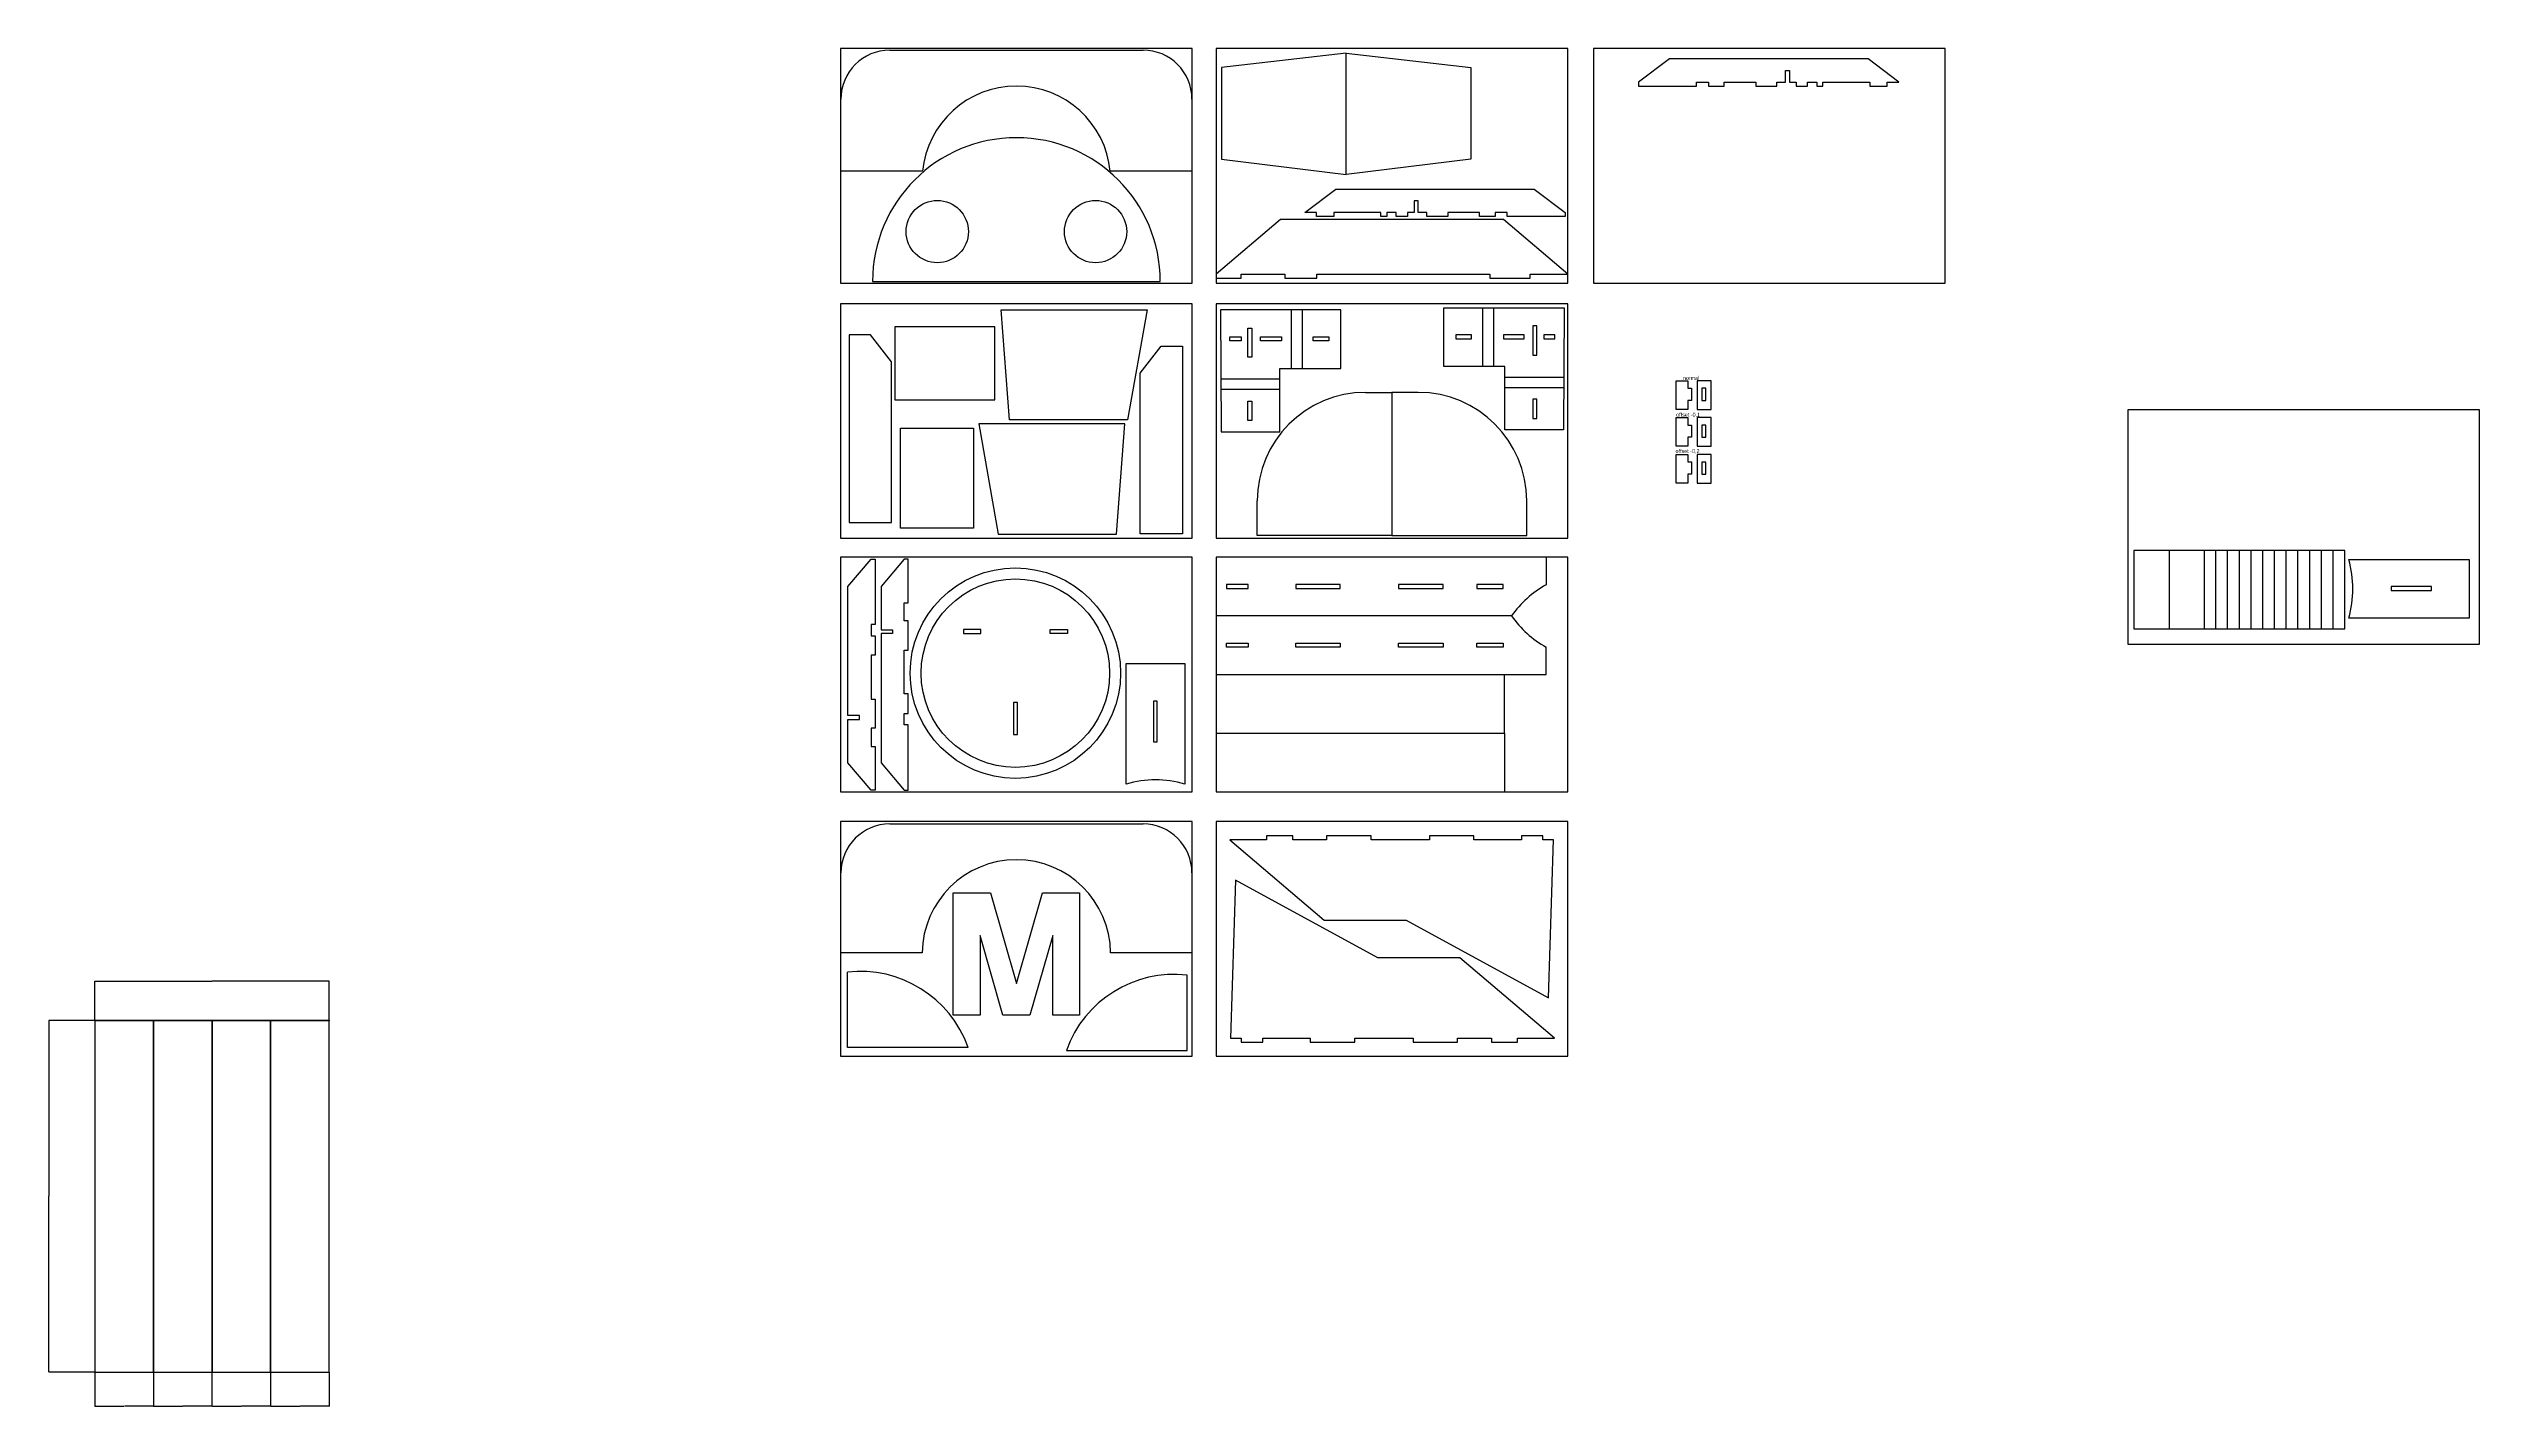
# Model space of a CAD drawing. Header units: millimetres. Extents: x 5204 to 20126, y 742 to 6062.
# Drawn here: x 13905 to 20126, y 2587 to 6062 of the extents above; entities that cross this region are included whole.
import ezdxf

# ---------------------------------------------------------------- set-up
doc = ezdxf.new("R2010")
doc.units = ezdxf.units.MM
doc.header["$MEASUREMENT"] = 0
for name, color, linetype, true_color in [('90X60', 6, 'Continuous', 0xff00ff), ('CORTE', 3, 'Continuous', 0x00ff00), ('cotas', 7, 'Continuous', 0x000000), ('DM', 7, 'Continuous', 0xbf3f3f), ('GRABADO', 1, 'Continuous', 0xff0000)]:
    doc.layers.add(name, color=color, linetype=linetype, true_color=true_color)
doc.dimstyles.get("Standard").update_dxf_attribs({"dimtxt": 0.18, "dimasz": 0.18, "dimexe": 0.18, "dimexo": 0.0625, "dimgap": 0.09, "dimtad": 0, "dimtih": 1, "dimtoh": 1, "dimdec": 4, "dimzin": 0, "dimdsep": 46, "dimtxsty": 'Standard', "dimcen": 0.09, "dimadec": 0, "dimazin": 0, "dimtfac": 1, "dimtdec": 4, "dimtofl": 0, "dimtmove": 0, "dimatfit": 3, "dimfxl": 0, "dimtolj": 1, "dimtzin": 0, "dimarcsym": 0})

# ---------------------------------------------------------------- blocks, each defined once
blk = doc.blocks.new('*D9')
at = {"layer": 'cotas', "color": 0, "lineweight": -2}
for p, q in [((14473.6, 2674.8), (14473.6, 2587)), ((14623.5, 2674.8), (14623.5, 2587)), ((14473.7, 2587.2), (14547.9, 2587.2)), ((14623.4, 2587.2), (14549.2, 2587.2))]:
    blk.add_line(p, q, dxfattribs=at)
at = {"layer": 'cotas', "color": 0}
for points in [[(14473.7, 2587.2), (14473.7, 2587.2), (14473.6, 2587.2)], [(14623.4, 2587.2), (14623.4, 2587.2), (14623.5, 2587.2)]]:
    blk.add_solid(points, dxfattribs=at)
at = {"layer": 'Defpoints', "color": 0}
for p in [(14473.6, 2674.9), (14623.5, 2674.9), (14623.5, 2587.2)]:
    blk.add_point(p, dxfattribs=at)
at = {"layer": 'cotas', "color": 0, "insert": (14548.6, 2587.2), "char_height": 0.18, "attachment_point": 5}
blk.add_mtext('\\A1;149.9770', dxfattribs=at)
blk = doc.blocks.new('*D10')
at = {"layer": 'cotas', "color": 0, "lineweight": -2}
for p, q in [((14323.5, 2674.8), (14323.5, 2587)), ((14473.5, 2674.8), (14473.5, 2587)), ((14323.7, 2587.2), (14397.8, 2587.2)), ((14473.3, 2587.2), (14399.2, 2587.2))]:
    blk.add_line(p, q, dxfattribs=at)
at = {"layer": 'cotas', "color": 0}
for points in [[(14323.7, 2587.2), (14323.7, 2587.2), (14323.5, 2587.2)], [(14473.3, 2587.2), (14473.3, 2587.2), (14473.5, 2587.2)]]:
    blk.add_solid(points, dxfattribs=at)
at = {"layer": 'Defpoints', "color": 0}
for p in [(14323.5, 2674.9), (14473.5, 2674.9), (14473.5, 2587.2)]:
    blk.add_point(p, dxfattribs=at)
at = {"layer": 'cotas', "color": 0, "insert": (14398.5, 2587.2), "char_height": 0.18, "attachment_point": 5}
blk.add_mtext('\\A1;149.9770', dxfattribs=at)
blk = doc.blocks.new('*D11')
at = {"layer": 'cotas', "color": 0, "lineweight": -2}
for p, q in [((14173.6, 2674.8), (14173.6, 2587)), ((14323.5, 2674.8), (14323.5, 2587)), ((14173.7, 2587.2), (14247.9, 2587.2)), ((14323.4, 2587.2), (14249.2, 2587.2))]:
    blk.add_line(p, q, dxfattribs=at)
at = {"layer": 'cotas', "color": 0}
for points in [[(14173.7, 2587.2), (14173.7, 2587.2), (14173.6, 2587.2)], [(14323.4, 2587.2), (14323.4, 2587.2), (14323.5, 2587.2)]]:
    blk.add_solid(points, dxfattribs=at)
at = {"layer": 'Defpoints', "color": 0}
for p in [(14173.6, 2674.9), (14323.5, 2674.9), (14323.5, 2587.2)]:
    blk.add_point(p, dxfattribs=at)
at = {"layer": 'cotas', "color": 0, "insert": (14248.6, 2587.2), "char_height": 0.18, "attachment_point": 5}
blk.add_mtext('\\A1;149.9770', dxfattribs=at)
blk = doc.blocks.new('*D12')
at = {"layer": 'cotas', "color": 0, "lineweight": -2}
for p, q in [((14023.6, 2674.8), (14023.6, 2587)), ((14173.6, 2674.8), (14173.6, 2587)), ((14023.8, 2587.2), (14097.9, 2587.2)), ((14173.4, 2587.2), (14099.3, 2587.2))]:
    blk.add_line(p, q, dxfattribs=at)
at = {"layer": 'cotas', "color": 0}
for points in [[(14023.8, 2587.2), (14023.8, 2587.2), (14023.6, 2587.2)], [(14173.4, 2587.2), (14173.4, 2587.2), (14173.6, 2587.2)]]:
    blk.add_solid(points, dxfattribs=at)
at = {"layer": 'Defpoints', "color": 0}
for p in [(14023.6, 2674.9), (14173.6, 2674.9), (14173.6, 2587.2)]:
    blk.add_point(p, dxfattribs=at)
at = {"layer": 'cotas', "color": 0, "insert": (14098.6, 2587.2), "char_height": 0.18, "attachment_point": 5}
blk.add_mtext('\\A1;149.9770', dxfattribs=at)
blk = doc.blocks.new('*D13')
at = {"layer": 'cotas', "color": 0, "lineweight": -2}
for p, q in [((14023.5, 3574.9), (13905.7, 3574.9)), ((13905.9, 3574.7), (13905.9, 3125.1)), ((13905.9, 2675.1), (13905.9, 3124.7)), ((14023.5, 2674.9), (13905.7, 2674.9))]:
    blk.add_line(p, q, dxfattribs=at)
at = {"layer": 'cotas', "color": 0}
for points in [[(13905.9, 3574.7), (13905.9, 3574.7), (13905.9, 3574.9)], [(13905.9, 2675.1), (13905.9, 2675.1), (13905.9, 2674.9)]]:
    blk.add_solid(points, dxfattribs=at)
at = {"layer": 'Defpoints', "color": 0}
for p in [(14023.6, 3574.9), (13905.9, 2674.9), (14023.6, 2674.9)]:
    blk.add_point(p, dxfattribs=at)
at = {"layer": 'cotas', "color": 0, "insert": (13905.9, 3124.9), "char_height": 0.18, "attachment_point": 5}
blk.add_mtext('\\A1;900.0000', dxfattribs=at)
blk = doc.blocks.new('*D14')
at = {"layer": 'cotas', "color": 0, "lineweight": -2}
for p, q in [((14023.6, 3575), (14023.6, 3675.2)), ((14023.7, 3675), (14322.9, 3675)), ((14623.4, 3675), (14324.3, 3675)), ((14623.6, 3575), (14623.6, 3675.2))]:
    blk.add_line(p, q, dxfattribs=at)
at = {"layer": 'cotas', "color": 0}
for points in [[(14023.7, 3675), (14023.7, 3675), (14023.6, 3675)], [(14623.4, 3675), (14623.4, 3675), (14623.6, 3675)]]:
    blk.add_solid(points, dxfattribs=at)
at = {"layer": 'Defpoints', "color": 0}
for p in [(14023.6, 3675), (14023.6, 3574.9), (14623.6, 3574.9)]:
    blk.add_point(p, dxfattribs=at)
at = {"layer": 'cotas', "color": 0, "insert": (14323.6, 3675), "char_height": 0.18, "attachment_point": 5}
blk.add_mtext('\\A1;600.0000', dxfattribs=at)

msp = doc.modelspace()

# ---------------------------------------------------------------- linework, layer by layer
at = {"layer": '90X60'}
for p, q in [((16832.1528, 6061.94281), (15932.1528, 6061.94281)), ((15932.1528, 6061.94281), (15932.1528, 5461.94281)), ((16832.1528, 5461.94281), (16832.1528, 6061.94281)), ((17793.19096, 6061.94281), (16893.19096, 6061.94281)), ((16893.19096, 6061.94281), (16893.19096, 5461.94281)), ((17793.19096, 5461.94281), (17793.19096, 6061.94281)), ((18758.78255, 6061.94281), (17858.78255, 6061.94281)), ((17858.78255, 6061.94281), (17858.78255, 5461.94281)), ((18758.78255, 5461.94281), (18758.78255, 6061.94281)), ((15932.1528, 5461.94281), (16832.1528, 5461.94281)), ((16893.19096, 5461.94281), (17793.19096, 5461.94281)), ((17858.78255, 5461.94281), (18758.78255, 5461.94281)), ((16832.1528, 5408.82583), (15932.1528, 5408.82583)), ((15932.1528, 5408.82583), (15932.1528, 4808.82583)), ((16832.1528, 4808.82583), (16832.1528, 5408.82583)), ((17793.19096, 5408.82583), (16893.19096, 5408.82583)), ((16893.19096, 5408.82583), (16893.19096, 4808.82583)), ((17793.19096, 4808.82583), (17793.19096, 5408.82583)), ((20126.10907, 5137.34841), (19226.10907, 5137.34841)), ((19226.10907, 5137.34841), (19226.10907, 4537.34841)), ((20126.10907, 4537.34841), (20126.10907, 5137.34841)), ((15932.1528, 4808.82583), (16832.1528, 4808.82583)), ((16893.19096, 4808.82583), (17793.19096, 4808.82583)), ((16832.1528, 4760.02263), (15932.1528, 4760.02263)), ((15932.1528, 4760.02263), (15932.1528, 4160.02263)), ((16832.1528, 4160.02263), (16832.1528, 4760.02263)), ((17793.19096, 4760.02263), (16893.19096, 4760.02263)), ((16893.19096, 4760.02263), (16893.19096, 4160.02263)), ((17793.19096, 4160.02263), (17793.19096, 4760.02263)), ((19226.10907, 4537.34841), (20126.10907, 4537.34841)), ((15932.1528, 4160.02263), (16832.1528, 4160.02263)), ((16893.19096, 4160.02263), (17793.19096, 4160.02263)), ((16832.1528, 4083.61428), (15932.1528, 4083.61428)), ((15932.1528, 4083.61428), (15932.1528, 3483.61428)), ((16832.1528, 3483.61428), (16832.1528, 4083.61428)), ((17793.19096, 4083.61428), (16893.19096, 4083.61428)), ((16893.19096, 4083.61428), (16893.19096, 3483.61428)), ((17793.19096, 3483.61428), (17793.19096, 4083.61428)), ((14623.56396, 3574.90317), (14023.56396, 3574.88781)), ((14023.56396, 3574.88781), (14023.58699, 2674.88781)), ((14623.58699, 2674.90317), (14623.56396, 3574.90317)), ((15932.1528, 3483.61428), (16832.1528, 3483.61428)), ((16893.19096, 3483.61428), (17793.19096, 3483.61428)), ((14023.58699, 2674.88781), (14623.58699, 2674.90317))]:
    msp.add_line(p, q, dxfattribs=at)
at = {"layer": 'CORTE'}
for p, q in [((16058.1614, 6058.01091), (16706.1442, 6058.01091)), ((17226.04153, 6050.06165), (16907.15351, 6013.4296)), ((17226.04153, 5740.02724), (17226.04153, 6050.06165)), ((17226.04153, 6050.06165), (17544.92956, 6013.4296)), ((18053.29827, 6035.55886), (17974.21956, 5975.94447)), ((18561.6182, 6035.55886), (18053.29827, 6035.55886)), ((18640.69692, 5975.94447), (18561.6182, 6035.55886)), ((16907.15351, 6013.4296), (16907.15351, 5779.19059)), ((17544.92956, 6013.4296), (17544.92956, 5779.19059)), ((17974.21956, 5975.94447), (17974.21956, 5965.94447)), ((18122.6884, 5965.94447), (18122.6884, 5975.94447)), ((18122.6884, 5975.94447), (18153.20923, 5975.94447)), ((18153.20923, 5975.94447), (18153.20923, 5965.94447)), ((18193.49038, 5965.94447), (18193.49038, 5975.94447)), ((18193.49038, 5975.94447), (18274.77079, 5975.94447)), ((18274.77079, 5975.94447), (18274.77079, 5965.94447)), ((18328.34687, 5965.94447), (18328.34687, 5975.94447)), ((18328.34687, 5975.94447), (18350.5444, 5975.94447)), ((18350.5444, 5975.94447), (18350.5444, 6005.75167)), ((18350.5444, 6005.75167), (18360.5444, 6005.75167)), ((18360.5444, 6005.75167), (18360.5444, 5975.94447)), ((18360.5444, 5975.94447), (18378.02343, 5975.94447)), ((18378.02343, 5975.94447), (18378.02343, 5965.94447)), ((18406.6425, 5965.94447), (18406.6425, 5975.94447)), ((18406.6425, 5975.94447), (18430.78087, 5975.94447)), ((18430.78087, 5975.94447), (18430.78087, 5965.94447)), ((18445.70845, 5965.94447), (18445.70845, 5975.94447)), ((18445.70845, 5975.94447), (18566.23452, 5975.94447)), ((18566.23452, 5975.94447), (18566.23452, 5965.94447)), ((18610.37005, 5965.94447), (18610.37005, 5975.94447)), ((18610.37005, 5975.94447), (18640.69692, 5975.94447)), ((15932.91242, 5747.95001), (15932.91242, 5932.76192)), ((16831.39319, 5932.76192), (16831.39319, 5747.95001)), ((17974.21956, 5965.94447), (18122.6884, 5965.94447)), ((18153.20923, 5965.94447), (18193.49038, 5965.94447)), ((18274.77079, 5965.94447), (18328.34687, 5965.94447)), ((18378.02343, 5965.94447), (18406.6425, 5965.94447)), ((18430.78087, 5965.94447), (18445.70845, 5965.94447)), ((18566.23452, 5965.94447), (18610.37005, 5965.94447)), ((16142.0894, 5747.95001), (15932.91242, 5747.95001)), ((16831.39319, 5747.95001), (16622.2162, 5747.95001)), ((16907.15351, 5779.19059), (17226.04153, 5740.02724)), ((17544.92956, 5779.19059), (17226.04153, 5740.02724)), ((17120.14017, 5642.52853), (17199.21889, 5702.14292)), ((17199.21889, 5702.14292), (17707.53882, 5702.14292)), ((17410.29269, 5672.33572), (17400.29269, 5672.33572)), ((17400.29269, 5672.33572), (17400.29269, 5642.52853)), ((17410.29269, 5642.52853), (17410.29269, 5672.33572)), ((17707.53882, 5702.14292), (17786.61754, 5642.52853)), ((17057.97643, 5624.47981), (16893.19096, 5484.50284)), ((17628.40549, 5624.47981), (17057.97643, 5624.47981)), ((17150.46704, 5642.52853), (17120.14017, 5642.52853)), ((17150.46704, 5632.52853), (17150.46704, 5642.52853)), ((17194.60257, 5632.52853), (17150.46704, 5632.52853)), ((17315.12864, 5642.52853), (17194.60257, 5642.52853)), ((17194.60257, 5642.52853), (17194.60257, 5632.52853)), ((17315.12864, 5632.52853), (17315.12864, 5642.52853)), ((17330.05623, 5632.52853), (17315.12864, 5632.52853)), ((17354.19459, 5642.52853), (17330.05623, 5642.52853)), ((17330.05623, 5642.52853), (17330.05623, 5632.52853)), ((17354.19459, 5632.52853), (17354.19459, 5642.52853)), ((17382.81366, 5632.52853), (17354.19459, 5632.52853)), ((17400.29269, 5642.52853), (17382.81366, 5642.52853)), ((17382.81366, 5642.52853), (17382.81366, 5632.52853)), ((17432.49022, 5642.52853), (17410.29269, 5642.52853)), ((17432.49022, 5632.52853), (17432.49022, 5642.52853)), ((17486.0663, 5632.52853), (17432.49022, 5632.52853)), ((17567.34671, 5642.52853), (17486.0663, 5642.52853)), ((17486.0663, 5642.52853), (17486.0663, 5632.52853)), ((17567.34671, 5632.52853), (17567.34671, 5642.52853)), ((17607.62786, 5632.52853), (17567.34671, 5632.52853)), ((17638.14869, 5642.52853), (17607.62786, 5642.52853)), ((17607.62786, 5642.52853), (17607.62786, 5632.52853)), ((17793.19096, 5484.50284), (17628.40549, 5624.47981)), ((17638.14869, 5632.52853), (17638.14869, 5642.52853)), ((17786.61754, 5632.52853), (17638.14869, 5632.52853)), ((17786.61754, 5642.52853), (17786.61754, 5632.52853)), ((16893.19096, 5484.50284), (16893.19096, 5474.50284)), ((16893.19096, 5474.50284), (16957.11037, 5474.50284)), ((16957.11037, 5474.50284), (16957.11037, 5484.50284)), ((16957.11037, 5484.50284), (17069.47061, 5484.50284)), ((17069.47061, 5484.50284), (17069.47061, 5474.50284)), ((17069.47061, 5474.50284), (17151.14191, 5474.50284)), ((17151.14191, 5474.50284), (17151.14191, 5484.50284)), ((17151.14191, 5484.50284), (17593.27578, 5484.50284)), ((17593.27578, 5484.50284), (17593.27578, 5474.50284)), ((17593.27578, 5474.50284), (17697.21013, 5474.50284)), ((17697.21013, 5474.50284), (17697.21013, 5484.50284)), ((17697.21013, 5484.50284), (17793.19096, 5484.50284)), ((16013.9223, 5465.75007), (16750.38331, 5465.75007)), ((16326.64767, 5350.06473), (16070.68991, 5350.06473)), ((16070.68991, 5350.06473), (16070.68991, 5163.42886)), ((16326.64767, 5163.42886), (16326.64767, 5350.06473)), ((16364.18239, 5111.56549), (16342.80324, 5393.78298)), ((16342.80324, 5393.78298), (16716.76133, 5393.78298)), ((16716.76133, 5393.78298), (16666.7943, 5111.56549)), ((17212.28517, 5393.1445), (16904.17712, 5393.1445)), ((16904.17712, 5393.1445), (16906.39743, 5081.00427)), ((17212.28517, 5243.16753), (17212.28517, 5393.1445)), ((17476.23699, 5398.36576), (17784.34505, 5398.36576)), ((17476.23699, 5248.3888), (17476.23699, 5398.36576)), ((17714.093, 5352.1312), (17704.093, 5352.1312)), ((17704.093, 5352.1312), (17704.093, 5277.27087)), ((17714.093, 5277.27087), (17714.093, 5352.1312)), ((17784.34505, 5398.36576), (17782.12473, 5086.22553)), ((16008.60803, 5329.1964), (15954.27917, 5329.1964)), ((15954.27917, 5329.1964), (15954.27917, 4848.87297)), ((16062.19269, 5259.94043), (16008.60803, 5329.1964)), ((16699.0394, 5231.47445), (16752.62406, 5300.73042)), ((16752.62406, 5300.73042), (16806.95292, 5300.73042)), ((16806.95292, 5300.73042), (16806.95292, 4820.40699)), ((16928.33107, 5314.35086), (16928.33107, 5324.35086)), ((16928.33107, 5324.35086), (16956.95014, 5324.35086)), ((16956.95014, 5314.35086), (16928.33107, 5314.35086)), ((16956.95014, 5324.35086), (16956.95014, 5314.35086)), ((16974.42917, 5272.04961), (16974.42917, 5346.90994)), ((16974.42917, 5346.90994), (16984.42917, 5346.90994)), ((16984.42917, 5346.90994), (16984.42917, 5272.04961)), ((17006.6267, 5314.35086), (17006.6267, 5324.35086)), ((17006.6267, 5324.35086), (17060.20278, 5324.35086)), ((17060.20278, 5314.35086), (17006.6267, 5314.35086)), ((17060.20278, 5324.35086), (17060.20278, 5314.35086)), ((17141.48319, 5314.35086), (17141.48319, 5324.35086)), ((17141.48319, 5324.35086), (17181.76434, 5324.35086)), ((17181.76434, 5314.35086), (17141.48319, 5314.35086)), ((17181.76434, 5324.35086), (17181.76434, 5314.35086)), ((17547.03897, 5329.57213), (17506.75782, 5329.57213)), ((17506.75782, 5329.57213), (17506.75782, 5319.57213)), ((17506.75782, 5319.57213), (17547.03897, 5319.57213)), ((17547.03897, 5319.57213), (17547.03897, 5329.57213)), ((17681.89546, 5329.57213), (17628.31939, 5329.57213)), ((17628.31939, 5329.57213), (17628.31939, 5319.57213)), ((17628.31939, 5319.57213), (17681.89546, 5319.57213)), ((17681.89546, 5319.57213), (17681.89546, 5329.57213)), ((17760.1911, 5329.57213), (17731.57203, 5329.57213)), ((17731.57203, 5329.57213), (17731.57203, 5319.57213)), ((17731.57203, 5319.57213), (17760.1911, 5319.57213)), ((17760.1911, 5319.57213), (17760.1911, 5329.57213)), ((16062.19269, 4848.87297), (16062.19269, 5259.94043)), ((16699.0394, 4820.40699), (16699.0394, 5231.47445)), ((16984.42917, 5272.04961), (16974.42917, 5272.04961)), ((17056.3744, 5081.00427), (17056.3744, 5243.16753)), ((17056.3744, 5243.16753), (17212.28517, 5243.16753)), ((17632.14777, 5248.3888), (17476.23699, 5248.3888)), ((17632.14777, 5086.22553), (17632.14777, 5248.3888)), ((17704.093, 5277.27087), (17714.093, 5277.27087)), ((16070.68991, 5163.42886), (16326.64767, 5163.42886)), ((17275.88899, 5182.02847), (17343.19096, 5182.02847)), ((17410.49293, 5182.02847), (17343.19096, 5182.02847)), ((17343.19096, 5182.02847), (17343.19096, 4816.10713)), ((17714.093, 5164.98037), (17704.093, 5164.98037)), ((17704.093, 5164.98037), (17704.093, 5115.3854)), ((17714.093, 5115.3854), (17714.093, 5164.98037)), ((18070.42132, 5211.62826), (18100.14193, 5211.62826)), ((18070.42132, 5138.41589), (18070.42132, 5211.62826)), ((18100.14193, 5211.62826), (18100.14193, 5192.6988)), ((18100.14193, 5192.6988), (18110.14193, 5192.6988)), ((18110.14193, 5192.6988), (18110.14193, 5161.60471)), ((18160.27426, 5211.62826), (18124.09138, 5211.62826)), ((18124.09138, 5211.62826), (18124.09138, 5138.41589)), ((18146.41487, 5192.6988), (18136.41487, 5192.6988)), ((18136.41487, 5192.6988), (18136.41487, 5161.60471)), ((18146.41487, 5161.60471), (18146.41487, 5192.6988)), ((18160.27426, 5138.41589), (18160.27426, 5211.62826)), ((16659.50401, 5101.63218), (16285.54592, 5101.63218)), ((16285.54592, 5101.63218), (16335.51294, 4819.41468)), ((16666.7943, 5111.56549), (16364.18239, 5111.56549)), ((16638.12485, 4819.41468), (16659.50401, 5101.63218)), ((16974.42917, 5110.16414), (16974.42917, 5159.75911)), ((16974.42917, 5159.75911), (16984.42917, 5159.75911)), ((16984.42917, 5110.16414), (16974.42917, 5110.16414)), ((16984.42917, 5159.75911), (16984.42917, 5110.16414)), ((17704.093, 5115.3854), (17714.093, 5115.3854)), ((18100.14193, 5138.41589), (18070.42132, 5138.41589)), ((18070.42132, 5117.53728), (18100.14193, 5117.53728)), ((18070.42132, 5044.32491), (18070.42132, 5117.53728)), ((18110.14193, 5161.60471), (18100.14193, 5161.60471)), ((18100.14193, 5161.60471), (18100.14193, 5138.41589)), ((18100.14193, 5117.53728), (18100.14193, 5098.60783)), ((18124.09138, 5138.41589), (18160.27426, 5138.41589)), ((18160.27426, 5117.53728), (18124.09138, 5117.53728)), ((18124.09138, 5117.53728), (18124.09138, 5044.32491)), ((18136.41487, 5161.60471), (18146.41487, 5161.60471)), ((18160.27426, 5044.32491), (18160.27426, 5117.53728)), ((16085.8486, 4834.93347), (16085.8486, 5090.89123)), ((16085.8486, 5090.89123), (16272.48446, 5090.89123)), ((16272.48446, 5090.89123), (16272.48446, 4834.93347)), ((16906.39743, 5081.00427), (17056.3744, 5081.00427)), ((17782.12473, 5086.22553), (17632.14777, 5086.22553)), ((18100.14193, 5044.32491), (18070.42132, 5044.32491)), ((18100.14193, 5098.60783), (18110.14193, 5098.60783)), ((18110.14193, 5067.51373), (18100.14193, 5067.51373)), ((18100.14193, 5067.51373), (18100.14193, 5044.32491)), ((18110.14193, 5098.60783), (18110.14193, 5067.51373)), ((18124.09138, 5044.32491), (18160.27426, 5044.32491)), ((18146.31487, 5098.50783), (18136.51487, 5098.50783)), ((18136.51487, 5098.50783), (18136.51487, 5067.61373)), ((18136.51487, 5067.61373), (18146.31487, 5067.61373)), ((18146.31487, 5067.61373), (18146.31487, 5098.50783)), ((18070.42132, 5022.94258), (18100.14193, 5022.94258)), ((18070.42132, 4949.73021), (18070.42132, 5022.94258)), ((18100.14193, 5022.94258), (18100.14193, 5004.01313)), ((18100.14193, 5004.01313), (18110.14193, 5004.01313)), ((18110.14193, 5004.01313), (18110.14193, 4972.91903)), ((18160.27426, 5022.94258), (18124.09138, 5022.94258)), ((18124.09138, 5022.94258), (18124.09138, 4949.73021)), ((18146.21487, 5003.81313), (18136.61487, 5003.81313)), ((18136.61487, 5003.81313), (18136.61487, 4973.11903)), ((18146.21487, 4973.11903), (18146.21487, 5003.81313)), ((18160.27426, 4949.73021), (18160.27426, 5022.94258)), ((18100.14193, 4949.73021), (18070.42132, 4949.73021)), ((18110.14193, 4972.91903), (18100.14193, 4972.91903)), ((18100.14193, 4972.91903), (18100.14193, 4949.73021)), ((18124.09138, 4949.73021), (18160.27426, 4949.73021)), ((18136.61487, 4973.11903), (18146.21487, 4973.11903)), ((16998.36564, 4816.10713), (16998.36564, 4904.50512)), ((17688.01627, 4816.10713), (17688.01627, 4904.50512)), ((15954.27917, 4848.87297), (16062.19269, 4848.87297)), ((16272.48446, 4834.93347), (16085.8486, 4834.93347)), ((16335.51294, 4819.41468), (16638.12485, 4819.41468)), ((16806.95292, 4820.40699), (16699.0394, 4820.40699)), ((17343.19096, 4816.10713), (16998.36564, 4816.10713)), ((17343.19096, 4816.10713), (17688.01627, 4816.10713)), ((15950.71052, 4685.47076), (16010.32491, 4755.65077)), ((16010.32491, 4755.65077), (16020.32491, 4755.65077)), ((16020.32491, 4755.65077), (16020.32491, 4588.34828)), ((16095.24735, 4755.65077), (16035.63296, 4685.47076)), ((16105.24735, 4755.65077), (16095.24735, 4755.65077)), ((16105.24735, 4643.61467), (16105.24735, 4755.65077)), ((17737.58827, 4760.02263), (16893.19096, 4760.02263)), ((16893.19096, 4760.02263), (16893.19096, 4610.04567)), ((17737.58827, 4760.02263), (17737.58827, 4689.71153)), ((19331.82767, 4777.05908), (19241.82767, 4777.05908)), ((19241.82767, 4777.05908), (19241.82767, 4577.05908)), ((19421.82767, 4777.05908), (19331.82767, 4777.05908)), ((19331.82767, 4777.05908), (19331.82767, 4577.05908)), ((19451.82767, 4777.05908), (19421.82767, 4777.05908)), ((19421.82767, 4777.05908), (19421.82767, 4577.05908)), ((19481.82767, 4777.05908), (19451.82767, 4777.05908)), ((19451.82767, 4577.05908), (19451.82767, 4777.05908)), ((19511.82767, 4777.05908), (19481.82767, 4777.05908)), ((19481.82767, 4577.05908), (19481.82767, 4777.05908)), ((19541.82767, 4777.05908), (19511.82767, 4777.05908)), ((19511.82767, 4577.05908), (19511.82767, 4777.05908)), ((19571.82767, 4777.05908), (19541.82767, 4777.05908)), ((19541.82767, 4577.05908), (19541.82767, 4777.05908)), ((19601.82767, 4777.05908), (19571.82767, 4777.05908)), ((19571.82767, 4577.05908), (19571.82767, 4777.05908)), ((19631.82767, 4777.05908), (19601.82767, 4777.05908)), ((19601.82767, 4577.05908), (19601.82767, 4777.05908)), ((19661.82767, 4777.05908), (19631.82767, 4777.05908)), ((19631.82767, 4577.05908), (19631.82767, 4777.05908)), ((19691.82767, 4777.05908), (19661.82767, 4777.05908)), ((19661.82767, 4577.05908), (19661.82767, 4777.05908)), ((19721.82767, 4777.05908), (19691.82767, 4777.05908)), ((19691.82767, 4577.05908), (19691.82767, 4777.05908)), ((19751.82767, 4777.05908), (19721.82767, 4777.05908)), ((19721.82767, 4577.05908), (19721.82767, 4777.05908)), ((19781.82767, 4777.05908), (19751.82767, 4777.05908)), ((19751.82767, 4577.05908), (19751.82767, 4777.05908)), ((19781.82767, 4577.05908), (19781.82767, 4777.05908)), ((19791.71591, 4754.38965), (20099.96958, 4754.38965)), ((20099.96958, 4754.38965), (20099.96958, 4604.41268)), ((15950.71052, 4355.00169), (15950.71052, 4685.47076)), ((16035.63296, 4685.47076), (16035.63296, 4574.82103)), ((16920.09687, 4690.03415), (16920.09687, 4680.03415)), ((16975.39699, 4690.03415), (16920.09687, 4690.03415)), ((16920.09687, 4680.03415), (16975.39699, 4680.03415)), ((16975.39699, 4680.03415), (16975.39699, 4690.03415)), ((17096.85863, 4690.03415), (17096.85863, 4680.03415)), ((17210.69358, 4690.03415), (17096.85863, 4690.03415)), ((17096.85863, 4680.03415), (17210.69358, 4680.03415)), ((17210.69358, 4680.03415), (17210.69358, 4690.03415)), ((17360.15556, 4690.03415), (17360.15556, 4680.03415)), ((17473.99051, 4690.03415), (17360.15556, 4690.03415)), ((17360.15556, 4680.03415), (17473.99051, 4680.03415)), ((17473.99051, 4680.03415), (17473.99051, 4690.03415)), ((17560.48289, 4690.03415), (17560.48289, 4680.03415)), ((17627.49229, 4690.03415), (17560.48289, 4690.03415)), ((17560.48289, 4680.03415), (17627.49229, 4680.03415)), ((17627.49229, 4680.03415), (17627.49229, 4690.03415)), ((19900.0544, 4684.94485), (19900.0544, 4674.94485)), ((20003.98875, 4684.94485), (19900.0544, 4684.94485)), ((19900.0544, 4674.94485), (20003.98875, 4674.94485)), ((20003.98875, 4674.94485), (20003.98875, 4684.94485)), ((16095.24735, 4597.38011), (16095.24735, 4643.61467)), ((16095.24735, 4643.61467), (16105.24735, 4643.61467)), ((17649.29947, 4610.04567), (16893.19096, 4610.04567)), ((16893.19096, 4610.04567), (16893.19096, 4460.0687)), ((20099.96958, 4604.41268), (19791.71591, 4604.41268)), ((16020.32491, 4588.34828), (16010.32491, 4588.34828)), ((16010.32491, 4588.34828), (16010.32491, 4559.18841)), ((16010.32491, 4559.18841), (16020.32491, 4559.18841)), ((16020.32491, 4559.18841), (16020.32491, 4509.59344)), ((16035.63296, 4574.82103), (16065.44016, 4574.82103)), ((16065.44016, 4564.82103), (16035.63296, 4564.82103)), ((16035.63296, 4564.82103), (16035.63296, 4234.35196)), ((16065.44016, 4574.82103), (16065.44016, 4564.82103)), ((16105.24735, 4597.38011), (16095.24735, 4597.38011)), ((16105.24735, 4522.51978), (16105.24735, 4597.38011)), ((16291.02238, 4575.20225), (16246.88685, 4575.20225)), ((16246.88685, 4575.20225), (16246.88685, 4565.20225)), ((16246.88685, 4565.20225), (16291.02238, 4565.20225)), ((16291.02238, 4565.20225), (16291.02238, 4575.20225)), ((16468.93333, 4565.20225), (16468.93333, 4575.20225)), ((16468.93333, 4575.20225), (16513.06886, 4575.20225)), ((16513.06886, 4565.20225), (16468.93333, 4565.20225)), ((16513.06886, 4575.20225), (16513.06886, 4565.20225)), ((19241.82767, 4577.05908), (19331.82767, 4577.05908)), ((19331.82767, 4577.05908), (19421.82767, 4577.05908)), ((19421.82767, 4577.05908), (19451.82767, 4577.05908)), ((19451.82767, 4577.05908), (19481.82767, 4577.05908)), ((19481.82767, 4577.05908), (19511.82767, 4577.05908)), ((19511.82767, 4577.05908), (19541.82767, 4577.05908)), ((19541.82767, 4577.05908), (19571.82767, 4577.05908)), ((19571.82767, 4577.05908), (19601.82767, 4577.05908)), ((19601.82767, 4577.05908), (19631.82767, 4577.05908)), ((19631.82767, 4577.05908), (19661.82767, 4577.05908)), ((19661.82767, 4577.05908), (19691.82767, 4577.05908)), ((19691.82767, 4577.05908), (19721.82767, 4577.05908)), ((19721.82767, 4577.05908), (19751.82767, 4577.05908)), ((19751.82767, 4577.05908), (19781.82767, 4577.05908)), ((16020.32491, 4509.59344), (16010.32491, 4509.59344)), ((16010.32491, 4509.59344), (16010.32491, 4397.30295)), ((16095.24735, 4410.22928), (16095.24735, 4522.51978)), ((16095.24735, 4522.51978), (16105.24735, 4522.51978)), ((16663.13168, 4179.81949), (16663.13168, 4488.07316)), ((16663.13168, 4488.07316), (16813.10864, 4488.07316)), ((16813.10864, 4488.07316), (16813.10864, 4179.81949)), ((16920.09687, 4530.05718), (16920.09687, 4540.05718)), ((16920.09687, 4540.05718), (16975.39699, 4540.05718)), ((16975.39699, 4530.05718), (16920.09687, 4530.05718)), ((16975.39699, 4540.05718), (16975.39699, 4530.05718)), ((17096.85863, 4530.05718), (17096.85863, 4540.05718)), ((17096.85863, 4540.05718), (17210.69358, 4540.05718)), ((17210.69358, 4530.05718), (17096.85863, 4530.05718)), ((17210.69358, 4540.05718), (17210.69358, 4530.05718)), ((17360.15556, 4530.05718), (17360.15556, 4540.05718)), ((17360.15556, 4540.05718), (17473.99051, 4540.05718)), ((17473.99051, 4530.05718), (17360.15556, 4530.05718)), ((17473.99051, 4540.05718), (17473.99051, 4530.05718)), ((17560.48289, 4530.05718), (17560.48289, 4540.05718)), ((17560.48289, 4540.05718), (17627.49229, 4540.05718)), ((17627.49229, 4530.05718), (17560.48289, 4530.05718)), ((17627.49229, 4540.05718), (17627.49229, 4530.05718)), ((17737.58827, 4460.0687), (17737.58827, 4530.3798)), ((16893.19096, 4460.0687), (17737.58827, 4460.0687)), ((16893.19096, 4460.0687), (16893.19096, 4310.09174)), ((17630.96473, 4310.09174), (17630.96473, 4460.0687)), ((15980.51771, 4355.00169), (15950.71052, 4355.00169)), ((15980.51771, 4345.00169), (15980.51771, 4355.00169)), ((16010.32491, 4397.30295), (16020.32491, 4397.30295)), ((16020.32491, 4397.30295), (16020.32491, 4322.44261)), ((16105.24735, 4410.22928), (16095.24735, 4410.22928)), ((16095.24735, 4331.47444), (16095.24735, 4360.63431)), ((16095.24735, 4360.63431), (16105.24735, 4360.63431)), ((16105.24735, 4360.63431), (16105.24735, 4410.22928)), ((16384.97785, 4388.46721), (16374.97785, 4388.46721)), ((16374.97785, 4388.46721), (16374.97785, 4306.79592)), ((16384.97785, 4306.79592), (16384.97785, 4388.46721)), ((16742.57647, 4392.09233), (16732.57647, 4392.09233)), ((16732.57647, 4392.09233), (16732.57647, 4288.15798)), ((16742.57647, 4288.15798), (16742.57647, 4392.09233)), ((15950.71052, 4234.35196), (15950.71052, 4345.00169)), ((15950.71052, 4345.00169), (15980.51771, 4345.00169)), ((16020.32491, 4322.44261), (16010.32491, 4322.44261)), ((16010.32491, 4322.44261), (16010.32491, 4276.20805)), ((16105.24735, 4331.47444), (16095.24735, 4331.47444)), ((16105.24735, 4164.17195), (16105.24735, 4331.47444)), ((16374.97785, 4306.79592), (16384.97785, 4306.79592)), ((16893.19096, 4310.09174), (17630.96473, 4310.09174)), ((17630.96473, 4310.09174), (17630.96473, 4160.11477)), ((16010.32491, 4164.17195), (15950.71052, 4234.35196)), ((16010.32491, 4276.20805), (16020.32491, 4276.20805)), ((16020.32491, 4276.20805), (16020.32491, 4164.17195)), ((16035.63296, 4234.35196), (16095.24735, 4164.17195)), ((16732.57647, 4288.15798), (16742.57647, 4288.15798)), ((16020.32491, 4164.17195), (16010.32491, 4164.17195)), ((16095.24735, 4164.17195), (16105.24735, 4164.17195)), ((16058.1614, 4077.54653), (16706.1442, 4077.54653)), ((17089.28655, 4046.97422), (17022.27715, 4046.97422)), ((17022.27715, 4046.97422), (17022.27715, 4036.97422)), ((17089.28655, 4036.97422), (17089.28655, 4046.97422)), ((17289.61388, 4046.97422), (17175.77893, 4046.97422)), ((17175.77893, 4046.97422), (17175.77893, 4036.97422)), ((17289.61388, 4036.97422), (17289.61388, 4046.97422)), ((17552.91081, 4046.97422), (17439.07586, 4046.97422)), ((17439.07586, 4046.97422), (17439.07586, 4036.97422)), ((17552.91081, 4036.97422), (17552.91081, 4046.97422)), ((17729.67256, 4046.97422), (17674.37245, 4046.97422)), ((17674.37245, 4046.97422), (17674.37245, 4036.97422)), ((17729.67256, 4036.97422), (17729.67256, 4046.97422)), ((16928.10589, 4036.97422), (17170.05514, 3831.45051)), ((17022.27715, 4036.97422), (16928.10589, 4036.97422)), ((17175.77893, 4036.97422), (17089.28655, 4036.97422)), ((17439.07586, 4036.97422), (17289.61388, 4036.97422)), ((17674.37245, 4036.97422), (17552.91081, 4036.97422)), ((17756.57848, 4036.97422), (17729.67256, 4036.97422)), ((17743.79889, 3632.89586), (17756.57848, 4036.97422)), ((15932.91242, 3747.9967), (15932.91242, 3952.29754)), ((16831.39319, 3952.29754), (16831.39319, 3747.9967)), ((16943.17401, 3933.42738), (16930.39442, 3529.34902)), ((17307.27571, 3734.87273), (16943.17401, 3933.42738)), ((16220.69597, 3587.93564), (16220.69597, 3901.62716)), ((16220.69597, 3901.62716), (16315.56301, 3901.62716)), ((16315.56301, 3901.62716), (16382.1528, 3669.60693)), ((16382.1528, 3669.60693), (16448.7426, 3901.62716)), ((16448.7426, 3901.62716), (16543.60964, 3901.62716)), ((16543.60964, 3901.62716), (16543.60964, 3587.93564)), ((17170.05514, 3831.45051), (17379.69718, 3831.45051)), ((17379.69718, 3831.45051), (17743.79889, 3632.89586)), ((16141.00484, 3747.9967), (15932.91242, 3747.9967)), ((16347.73249, 3587.93564), (16289.19516, 3791.8985)), ((16289.19516, 3791.8985), (16289.19516, 3587.93564)), ((16475.11045, 3791.8985), (16416.57312, 3587.93564)), ((16475.11045, 3587.93564), (16475.11045, 3791.8985)), ((16831.39319, 3747.9967), (16623.30077, 3747.9967)), ((17516.91775, 3734.87273), (17307.27571, 3734.87273)), ((17758.86701, 3529.34902), (17516.91775, 3734.87273)), ((15949.52304, 3505.85175), (15949.52304, 3698.60968)), ((16819.10617, 3498.22032), (16819.10617, 3690.97825)), ((16289.19516, 3587.93564), (16220.69597, 3587.93564)), ((16382.1528, 3587.93564), (16347.73249, 3587.93564)), ((16416.57312, 3587.93564), (16382.1528, 3587.93564)), ((16543.60964, 3587.93564), (16475.11045, 3587.93564)), ((16258.66559, 3505.85175), (15949.52304, 3505.85175)), ((16509.96362, 3498.22032), (16819.10617, 3498.22032)), ((16930.39442, 3529.34902), (16957.30033, 3529.34902)), ((16957.30033, 3529.34902), (16957.30033, 3519.34902)), ((16957.30033, 3519.34902), (17012.60044, 3519.34902)), ((17012.60044, 3519.34902), (17012.60044, 3529.34902)), ((17012.60044, 3529.34902), (17134.06209, 3529.34902)), ((17134.06209, 3529.34902), (17134.06209, 3519.34902)), ((17134.06209, 3519.34902), (17247.89704, 3519.34902)), ((17247.89704, 3519.34902), (17247.89704, 3529.34902)), ((17247.89704, 3529.34902), (17397.35902, 3529.34902)), ((17397.35902, 3529.34902), (17397.35902, 3519.34902)), ((17397.35902, 3519.34902), (17511.19397, 3519.34902)), ((17511.19397, 3519.34902), (17511.19397, 3529.34902)), ((17511.19397, 3529.34902), (17597.68634, 3529.34902)), ((17597.68634, 3529.34902), (17597.68634, 3519.34902)), ((17597.68634, 3519.34902), (17664.69575, 3519.34902)), ((17664.69575, 3519.34902), (17664.69575, 3529.34902)), ((17664.69575, 3529.34902), (17758.86701, 3529.34902))]:
    msp.add_line(p, q, dxfattribs=at)
for centre, radius in [((16179.61717, 5593.55968), 79.66062), ((16584.68844, 5593.55968), 79.66062), ((16379.43416, 4463.64683), 269.26824)]:
    msp.add_circle(centre, radius, dxfattribs=at)
for centre, radius, start, end in [((16058.1614, 5932.76192), 125.24899, 90, 180), ((16706.1442, 5932.76192), 125.24899, 0, 90), ((16382.1528, 5724.88034), 241.16933, 5.489168724, 174.510831276), ((16382.1528, 5465.75007), 368.2305, 0, 180), ((17275.88899, 4904.50512), 277.52335, 90, 180), ((17410.49293, 4904.50512), 277.52335, 0, 90), ((19533.10015, 4679.40116), 269.26824, 343.829902472, 16.170097528), ((17869.37944, 4454.89997), 269.26824, 119.303910545, 144.818022689), ((17869.37944, 4765.19136), 269.26824, 215.181977311, 240.696089455), ((16738.12016, 3921.20373), 269.26824, 73.829902472, 106.170097528), ((16058.1614, 3952.29754), 125.24899, 90, 180), ((16706.1442, 3952.29754), 125.24899, 0, 90), ((16382.1528, 3744.78655), 241.16933, 0.762673262, 179.237326738), ((15982.15298, 3406.66286), 293.76464, 19.733611276, 96.377294297), ((16786.47623, 3399.03142), 293.76464, 83.622705703, 160.266388724)]:
    msp.add_arc(centre, radius, start, end, dxfattribs=at)
at = {"layer": 'DM'}
for p, q in [((14023.56396, 3574.88781), (14623.56396, 3574.90317)), ((14173.56396, 3574.89165), (14023.58699, 3574.89165)), ((14023.58699, 3574.89165), (14023.58699, 2674.88781)), ((14323.54092, 3574.89165), (14173.56396, 3574.89165)), ((14173.56396, 3574.89165), (14173.56396, 2674.88781)), ((14173.56396, 2674.88781), (14173.56396, 3574.89165)), ((14323.54092, 2674.88781), (14323.54092, 3574.89165)), ((14473.54092, 3574.89549), (14323.56396, 3574.89549)), ((14323.56396, 3574.89549), (14323.56396, 2674.89165)), ((14473.54092, 2674.89165), (14473.54092, 3574.89549)), ((14623.54092, 3574.89933), (14473.56396, 3574.89933)), ((14473.56396, 3574.89933), (14473.56396, 2674.89549)), ((14623.54092, 2674.89549), (14623.54092, 3574.89933)), ((14023.58699, 2674.88781), (14173.56396, 2674.88781)), ((14173.56396, 2674.88781), (14323.54092, 2674.88781)), ((14323.56396, 2674.89165), (14473.54092, 2674.89165)), ((14473.56396, 2674.89549), (14623.54092, 2674.89549))]:
    msp.add_line(p, q, dxfattribs=at)
for p in [(14023.56396, 3574.88781), (14173.56396, 3574.89165), (14323.56396, 3574.89549), (14473.56396, 3574.89933), (14623.56396, 3574.90317)]:
    msp.add_point(p, dxfattribs=at)
at = {"layer": 'GRABADO'}
for p, q in [((17085.43212, 5393.1445), (17085.43212, 5243.16753)), ((17113.35287, 5393.1445), (17113.35287, 5243.16753)), ((17575.16929, 5398.36576), (17575.16929, 5248.3888)), ((17603.09004, 5398.36576), (17603.09004, 5248.3888)), ((17056.3744, 5216.0056), (16905.44084, 5216.0056)), ((17056.3744, 5189.72577), (16905.62407, 5189.72577)), ((17632.14777, 5221.22686), (17783.08133, 5221.22686)), ((17632.14777, 5194.94704), (17782.89809, 5194.94704))]:
    msp.add_line(p, q, dxfattribs=at)
msp.add_circle((16379.43416, 4463.64683), 241.16933, dxfattribs=at)

# ---------------------------------------------------------------- texts
at = {"layer": 'GRABADO', "char_height": 10, "attachment_point": 7, "line_spacing_factor": 0.963855}
for s, insert, width in [('\\fTxt;normal', (18087.69758, 5213.94294), 50.6024096), ('\\fTxt;offset -0.1', (18070.33266, 5119.85197), 68.7349398), ('\\fTxt;offset -0,2', (18068.91463, 5025.25727), 70.4819277)]:
    msp.add_mtext(s, dxfattribs=dict(at, insert=insert, width=width))

# ---------------------------------------------------------------- dimensions: what is measured, and where the dimension line sits
at = {"layer": 'cotas'}
for base, p1, p2, picture, middle in [((14023.56396, 3675.00257), (14623.56396, 3574.90317), (14023.56396, 3574.88781), '*D14', (14323.56396, 3675.00257)), ((14173.56396, 2587.18931), (14023.58699, 2674.88781), (14173.56396, 2674.88781), '*D12', (14098.57547, 2587.18931)), ((14323.54092, 2587.18931), (14173.56396, 2674.88781), (14323.54092, 2674.88781), '*D11', (14248.55244, 2587.18931)), ((14473.51789, 2587.18931), (14323.54092, 2674.88781), (14473.51789, 2674.88781), '*D10', (14398.52941, 2587.18931)), ((14623.54092, 2587.20083), (14473.56396, 2674.89933), (14623.54092, 2674.89933), '*D9', (14548.55244, 2587.20083))]:
    dim = msp.add_linear_dim(base=base, p1=p1, p2=p2, dimstyle='Standard', dxfattribs=at)
    dim.commit()
    dim.dimension.update_dxf_attribs({"geometry": picture, "text_midpoint": middle})
dim = msp.add_linear_dim(base=(13905.89902, 2674.88781), p1=(14023.56396, 3574.88781), p2=(14023.58699, 2674.88781), angle=90, dimstyle='Standard', dxfattribs=at)
dim.commit()
dim.dimension.update_dxf_attribs({"geometry": '*D13', "text_midpoint": (13905.89902, 3124.88781)})

doc.saveas('drawing.dxf')
